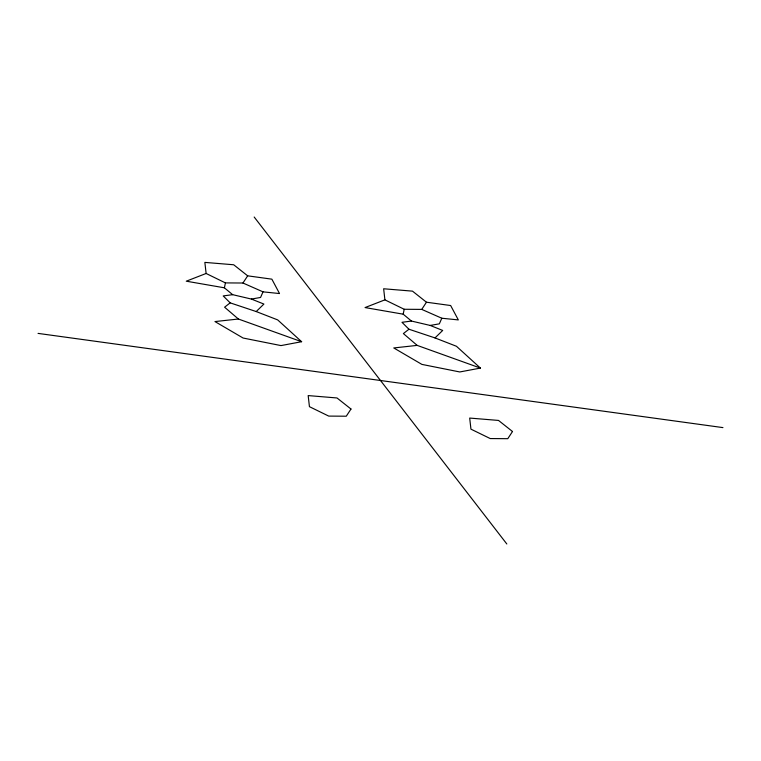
<?xml version="1.0" encoding="UTF-8"?>
<svg xmlns="http://www.w3.org/2000/svg" width="761" height="761" viewBox="0 0 761 761"><rect width="100%" height="100%" fill="white"/><g stroke="black" fill="none" stroke-linecap="round" stroke-linejoin="round"><path stroke-width="1.14" d="M224.4 287.81L225.418 282.902L206.117 273.475L186.274 281.19L224.4 287.81L232.647 294.669L251.406 299.063L263.905 304.067L256.21 311.553L230.174 302.859L223.201 295.924L232.647 294.669M403.187 314.179L404.205 309.27L384.904 299.853L365.061 307.568L403.187 314.179L411.444 321.047L430.193 325.442L442.693 330.445L434.997 337.922L408.961 329.237L401.989 322.303L411.444 321.047M206.117 273.475L204.861 262.393L233.694 264.771L247.677 275.834L271.867 279.163L279.525 293.546L263.021 291.853L260.557 297.465L251.406 299.063M384.904 299.853L383.649 288.771L412.481 291.14L426.464 302.212L450.655 305.532L458.322 319.915L441.808 318.231L439.344 323.844L430.193 325.442M225.418 282.902L242.959 283.016L247.677 275.834M404.205 309.27L421.746 309.394L426.464 302.212M230.174 302.859L224.59 307.197L238.383 319.021L301.622 341.708L280.999 345.589L243.101 338.027L214.973 321.57L238.383 319.021M408.961 329.237L403.378 333.575L417.171 345.389L480.41 368.086L459.787 371.958L421.889 364.395L393.76 347.948L417.171 345.389M38.05 333.394L722.95 427.606M434.997 337.922L456.457 346.274L480.41 368.086M256.21 311.553L277.67 319.896L301.622 341.708M421.746 309.394L441.808 318.231M242.959 283.016L263.021 291.853M254.174 217.018L506.826 543.982M350.983 409.028L346.274 416.21L328.733 416.096L309.432 406.669L308.176 395.587L337.009 397.965L350.983 409.028M512.505 431.506L507.787 438.688L490.246 438.564L470.945 429.147L469.689 418.065L498.522 420.433L512.505 431.506"/></g></svg>
